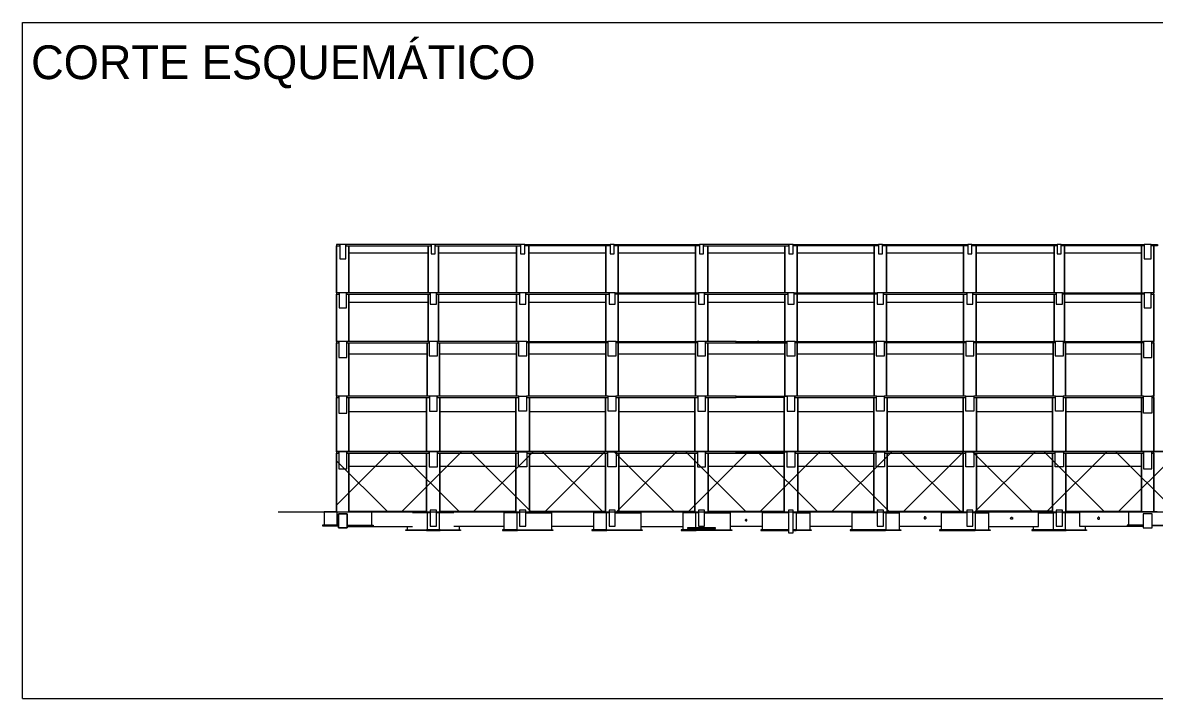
# Model space of a CAD drawing. Header units: metres. Extents: x -22.5 to 67.5, y 0 to 64.7.
# Drawn here: x 55.03 to 61.73, y 38.15 to 42.15 of the extents above; entities that cross this region are included whole.
import ezdxf

# ---------------------------------------------------------------- set-up
doc = ezdxf.new("R2010")
doc.units = ezdxf.units.M
doc.layers.add('XREF PIE 1.100$0$G-ANNO-TTLB', color=7, linetype='Continuous', lineweight=9)
doc.layers.add('XREF PIE 1.100$0$G-IMPT', color=7, linetype='Continuous', lineweight=9)
doc.styles.add('XREF PIE 1.100$0$Franklin Gothic Book', font='FRABK.TTF', dxfattribs={"height": 0.002})
doc.styles.add('XREF PIE 1.100$0$Times New Roman', font='times.ttf', dxfattribs={"height": 0.003})

# ---------------------------------------------------------------- blocks, each defined once
blk = doc.blocks.new('*U6')
at = {"layer": 'XREF PIE 1.100$0$G-IMPT', "lineweight": 20}
h = blk.add_hatch(dxfattribs=at)
h.set_pattern_fill('FP_1', color=256, style=0, pattern_type=2)
h.set_pattern_definition([(45, (-0.4268, -0.31), (-0.00212132, 0.00212132), []), (135, (-0.4268, -0.31), (-0.00212132, -0.00212132), [])])
h.paths.add_polyline_path([(-0.017922, 0.011042), (-0.101413, 0.011042), (-0.101413, 0.01462), (-0.017922, 0.01462)])
at = {"layer": 'XREF PIE 1.100$0$G-ANNO-TTLB', "lineweight": 20}
for p, q in [((-0.12, 0.04), (-0.115, 0.04)), ((-0.12, 0.035652), (-0.12, 0.04))]:
    blk.add_line(p, q, dxfattribs=at)
at = {"layer": 'XREF PIE 1.100$0$G-ANNO-TTLB'}
for p, q in [((-0.017922, 0.01462), (-0.101413, 0.01462)), ((-0.101413, 0.01462), (-0.101413, 0.011042)), ((-0.101413, 0.01462), (-0.017922, 0.01462)), ((-0.017922, 0.011042), (-0.017922, 0.01462)), ((-0.101413, 0.011042), (-0.017922, 0.011042)), ((-0.101413, 0.011042), (-0.017922, 0.011042))]:
    blk.add_line(p, q, dxfattribs=at)
at = {"layer": 'XREF PIE 1.100$0$G-ANNO-TTLB', "insert": (-0.03231, 0.004006), "char_height": 0.003, "width": 0.03703796, "attachment_point": 1, "style": 'XREF PIE 1.100$0$Times New Roman'}
blk.add_mtext('PLANTA BAJA', dxfattribs=at)
blk = doc.blocks.new('XREF PIE 1.100$0$ZUM-TB-XX-PP_PIE DE PLANO - CDL_EC_ALZADO_dwg-1452924-PLANTA BAJA GENERAL')
at = {"layer": 'XREF PIE 1.100$0$G-IMPT'}
for p, q in [((0.001569, 0.016162), (0.006252, 0.016162)), ((0.006863, 0.016162), (0.011485, 0.016162)), ((0.012218, 0.016162), (0.016779, 0.016162)), ((0.017512, 0.016162), (0.022073, 0.016162)), ((0.022805, 0.016162), (0.027367, 0.016162)), ((0.028099, 0.016162), (0.03266, 0.016162)), ((0.033393, 0.016162), (0.037954, 0.016162)), ((0.038687, 0.016162), (0.043309, 0.016162)), ((0.04392, 0.016162), (0.048481, 0.016162)), ((0.001569, 0.013231), (0.006252, 0.013231)), ((0.006863, 0.013231), (0.011485, 0.013231)), ((0.012218, 0.013231), (0.016779, 0.013231)), ((0.017512, 0.013231), (0.022073, 0.013231)), ((0.022805, 0.013231), (0.027367, 0.013231)), ((0.028099, 0.013231), (0.03266, 0.013231)), ((0.033393, 0.013231), (0.037954, 0.013231)), ((0.038687, 0.013231), (0.043309, 0.013231)), ((0.04392, 0.013231), (0.048481, 0.013231)), ((0.024491, 0.010832), (0.025748, 0.010832)), ((0.02584, 0.010832), (0.027489, 0.010832)), ((0.001569, 0.010178), (0.006191, 0.010178)), ((0.006924, 0.010178), (0.011485, 0.010178)), ((0.012218, 0.010178), (0.016779, 0.010178)), ((0.017512, 0.010178), (0.022073, 0.010178)), ((0.022805, 0.010178), (0.027367, 0.010178)), ((0.028099, 0.010178), (0.03266, 0.010178)), ((0.033393, 0.010178), (0.037954, 0.010178)), ((0.038687, 0.010178), (0.043248, 0.010178)), ((0.043981, 0.010178), (0.048481, 0.010178)), ((0.001569, 0.006759), (0.006161, 0.006759)), ((0.006955, 0.006759), (0.011455, 0.006759)), ((0.012248, 0.006759), (0.016748, 0.006759)), ((0.017542, 0.006759), (0.022042, 0.006759)), ((0.022836, 0.006759), (0.027336, 0.006759)), ((0.02813, 0.006759), (0.03263, 0.006759)), ((0.033424, 0.006759), (0.037924, 0.006759)), ((0.038717, 0.006759), (0.043217, 0.006759)), ((0.044011, 0.006759), (0.048481, 0.006759)), ((0.024491, 0.004305), (0.027336, 0.004305)), ((0.001569, 0.003523), (0.006161, 0.003523)), ((0.006955, 0.003523), (0.011455, 0.003523)), ((0.012248, 0.003523), (0.016748, 0.003523)), ((0.017542, 0.003523), (0.022042, 0.003523)), ((0.022836, 0.003523), (0.027336, 0.003523)), ((0.02813, 0.003523), (0.03263, 0.003523)), ((0.033424, 0.003523), (0.037924, 0.003523)), ((0.038717, 0.003523), (0.043217, 0.003523)), ((0.044011, 0.003523), (0.048481, 0.003523)), ((-0.002619, 0.000818), (0.087381, 0.000818)), ((0.00157, 0.000867), (0.006161, 0.000867)), ((0.006204, 0.000763), (0.005331, 0.000763)), ((0.006912, 0.000763), (0.006741, 0.000763)), ((0.006955, 0.000867), (0.011455, 0.000867)), ((0.011668, 0.000763), (0.011516, 0.000763)), ((0.012248, 0.000867), (0.016748, 0.000867)), ((0.016962, 0.000763), (0.016809, 0.000763)), ((0.017542, 0.000867), (0.022042, 0.000867)), ((0.022256, 0.000763), (0.022103, 0.000763)), ((0.02813, 0.000867), (0.03263, 0.000867)), ((0.043968, 0.000763), (0.043797, 0.000763)), ((0.001463, -0.000049), (0.005331, -0.000049)), ((0.005031, -0.000244), (0.005031, -0.000049)), ((0.01074, -0.000049), (0.007785, -0.000049)), ((0.008084, -0.000049), (0.008084, -0.000244)), ((0.016034, -0.000049), (0.013549, -0.000049)), ((0.018843, -0.000049), (0.021328, -0.000049)), ((0.022103, -0.000244), (0.022103, -0.000153)), ((0.026035, -0.000049), (0.024137, -0.000049)), ((0.031329, -0.000049), (0.028844, -0.000049)), ((0.036623, -0.000049), (0.034138, -0.000049)), ((0.042088, -0.000244), (0.042088, -0.000049)), ((0.045141, -0.000049), (0.045141, -0.000244))]:
    blk.add_line(p, q, dxfattribs=at)
at = {"layer": 'XREF PIE 1.100$0$G-IMPT', "flags": 128}
for points in [[(0.00102, 0.016571), (0.00102, 0.016651), (0.000837, 0.016651), (0.000837, 0.016571)], [(0.000837, 0.013781), (0.000837, 0.016571)], [(0.001386, 0.015796), (0.001386, 0.016651), (0.00102, 0.016651), (0.00102, 0.015796)], [(0.006436, 0.016651), (0.001386, 0.016651), (0.001386, 0.016571), (0.006436, 0.016571)], [(0.001569, 0.016571), (0.001569, 0.013781)], [(0.006252, 0.013781), (0.006252, 0.016571)], [(0.00668, 0.016101), (0.00668, 0.016651), (0.006436, 0.016651), (0.006436, 0.016101)], [(0.011729, 0.016651), (0.00668, 0.016651), (0.00668, 0.016571), (0.011729, 0.016571)], [(0.006863, 0.016571), (0.006863, 0.013781)], [(0.011485, 0.013781), (0.011485, 0.016571)], [(0.017023, 0.016651), (0.017023, 0.016571), (0.011974, 0.016571), (0.011974, 0.016651), (0.011729, 0.016651), (0.011729, 0.016101), (0.011974, 0.016101), (0.011974, 0.016651)], [(0.012218, 0.013781), (0.012218, 0.016571)], [(0.016779, 0.013781), (0.016779, 0.016571)], [(0.022317, 0.016651), (0.022317, 0.016571), (0.017267, 0.016571), (0.017267, 0.016651), (0.017023, 0.016651), (0.017023, 0.016101), (0.017267, 0.016101), (0.017267, 0.016651)], [(0.017512, 0.013781), (0.017512, 0.016571)], [(0.022073, 0.013781), (0.022073, 0.016571)], [(0.022561, 0.016101), (0.022561, 0.016651), (0.022317, 0.016651), (0.022317, 0.016101)], [(0.027611, 0.016651), (0.022561, 0.016651), (0.022561, 0.016571), (0.027611, 0.016571)], [(0.022805, 0.013781), (0.022805, 0.016571)], [(0.027367, 0.013781), (0.027367, 0.016571)], [(0.032905, 0.016651), (0.032905, 0.016571), (0.027855, 0.016571), (0.027855, 0.016651), (0.027611, 0.016651), (0.027611, 0.016101), (0.027855, 0.016101), (0.027855, 0.016651)], [(0.028099, 0.013781), (0.028099, 0.016571)], [(0.03266, 0.013781), (0.03266, 0.016571)], [(0.038198, 0.016651), (0.038198, 0.016571), (0.033149, 0.016571), (0.033149, 0.016651), (0.032905, 0.016651), (0.032905, 0.016101), (0.033149, 0.016101), (0.033149, 0.016651)], [(0.033393, 0.013781), (0.033393, 0.016571)], [(0.037954, 0.013781), (0.037954, 0.016571)], [(0.043492, 0.016651), (0.043492, 0.016571), (0.038443, 0.016571), (0.038443, 0.016651), (0.038198, 0.016651), (0.038198, 0.016101), (0.038443, 0.016101), (0.038443, 0.016651)], [(0.038687, 0.013781), (0.038687, 0.016571)], [(0.043309, 0.013781), (0.043309, 0.016571)], [(0.048633, 0.016651), (0.048633, 0.016571), (0.043736, 0.016571), (0.043736, 0.016651), (0.043492, 0.016651), (0.043492, 0.016101), (0.043736, 0.016101), (0.043736, 0.016651)], [(0.04392, 0.016571), (0.04392, 0.013781)], [(0.048481, 0.013781), (0.048481, 0.016571)], [(0.049427, 0.016651), (0.049427, 0.016571), (0.049061, 0.016571), (0.049061, 0.016651), (0.048633, 0.016651), (0.048633, 0.015796), (0.049061, 0.015796), (0.049061, 0.016651)], [(0.049213, 0.016571), (0.049213, 0.013781), (0.049061, 0.013781), (0.048633, 0.013781), (0.048633, 0.012896), (0.049061, 0.012896), (0.049061, 0.013781), (0.049061, 0.013702), (0.049213, 0.013702), (0.049213, 0.013781)], [(0.000989, 0.013702), (0.000989, 0.013781), (0.000837, 0.013781), (0.000837, 0.013702)], [(0.000837, 0.010911), (0.000837, 0.013702)], [(0.001417, 0.012896), (0.001417, 0.013781), (0.000989, 0.013781), (0.000989, 0.012896)], [(0.006375, 0.013781), (0.001417, 0.013781), (0.001417, 0.013702), (0.006375, 0.013702)], [(0.001569, 0.013702), (0.001569, 0.010911)], [(0.006252, 0.010911), (0.006252, 0.013702)], [(0.006741, 0.013109), (0.006741, 0.013781), (0.006375, 0.013781), (0.006375, 0.013109)], [(0.011668, 0.013781), (0.006741, 0.013781), (0.006741, 0.013702), (0.011668, 0.013702)], [(0.006863, 0.013702), (0.006863, 0.010911)], [(0.011485, 0.010911), (0.011485, 0.013702)], [(0.016962, 0.013781), (0.012035, 0.013781), (0.011668, 0.013781), (0.011668, 0.013109), (0.012035, 0.013109), (0.012035, 0.013781), (0.012035, 0.013702), (0.016962, 0.013702)], [(0.012218, 0.010911), (0.012218, 0.013702)], [(0.016779, 0.010911), (0.016779, 0.013702)], [(0.022256, 0.013781), (0.022256, 0.013702), (0.017328, 0.013702), (0.017328, 0.013781), (0.016962, 0.013781), (0.016962, 0.013109), (0.017328, 0.013109), (0.017328, 0.013781)], [(0.017512, 0.010911), (0.017512, 0.013702)], [(0.022073, 0.010911), (0.022073, 0.013702)], [(0.022622, 0.013109), (0.022622, 0.013781), (0.022256, 0.013781), (0.022256, 0.013109)], [(0.02755, 0.013781), (0.022622, 0.013781), (0.022622, 0.013702), (0.02755, 0.013702)], [(0.022805, 0.010911), (0.022805, 0.013702)], [(0.027367, 0.010911), (0.027367, 0.013702)], [(0.032844, 0.013781), (0.032844, 0.013702), (0.027916, 0.013702), (0.027916, 0.013781), (0.02755, 0.013781), (0.02755, 0.013109), (0.027916, 0.013109), (0.027916, 0.013781)], [(0.028099, 0.010911), (0.028099, 0.013702)], [(0.03266, 0.010911), (0.03266, 0.013702)], [(0.038137, 0.013781), (0.03321, 0.013781), (0.032844, 0.013781), (0.032844, 0.013109), (0.03321, 0.013109), (0.03321, 0.013781), (0.03321, 0.013702), (0.038137, 0.013702)], [(0.033393, 0.010911), (0.033393, 0.013702)], [(0.037954, 0.010911), (0.037954, 0.013702)], [(0.043431, 0.013781), (0.038504, 0.013781), (0.038137, 0.013781), (0.038137, 0.013109), (0.038504, 0.013109), (0.038504, 0.013781), (0.038504, 0.013702), (0.043431, 0.013702)], [(0.038687, 0.010911), (0.038687, 0.013702)], [(0.043309, 0.010911), (0.043309, 0.013702)], [(0.048633, 0.013781), (0.048633, 0.013702), (0.043797, 0.013702), (0.043797, 0.013781), (0.043431, 0.013781), (0.043431, 0.013109), (0.043797, 0.013109), (0.043797, 0.013781)], [(0.04392, 0.013702), (0.04392, 0.010911)], [(0.048481, 0.010911), (0.048481, 0.013702)], [(0.000959, 0.010832), (0.000959, 0.010911), (0.000837, 0.010911), (0.000837, 0.010832)], [(0.000837, 0.007675), (0.000837, 0.010832)], [(0.001447, 0.009965), (0.001447, 0.010911), (0.000959, 0.010911), (0.000959, 0.009965)], [(0.006313, 0.010911), (0.001447, 0.010911), (0.001447, 0.010832), (0.006313, 0.010832)], [(0.001569, 0.010832), (0.001569, 0.007675)], [(0.006191, 0.007675), (0.006191, 0.010832)], [(0.006802, 0.010056), (0.006802, 0.010911), (0.006313, 0.010911), (0.006313, 0.010056)], [(0.011607, 0.010911), (0.006802, 0.010911), (0.006802, 0.010832), (0.011607, 0.010832)], [(0.006924, 0.010832), (0.006924, 0.007675)], [(0.011485, 0.007675), (0.011485, 0.010832)], [(0.016901, 0.010911), (0.016901, 0.010832), (0.012096, 0.010832), (0.012096, 0.010911), (0.011607, 0.010911), (0.011607, 0.010056), (0.012096, 0.010056), (0.012096, 0.010911)], [(0.012218, 0.007675), (0.012218, 0.010832)], [(0.016779, 0.007675), (0.016779, 0.010832)], [(0.022195, 0.010911), (0.022195, 0.010832), (0.01739, 0.010832), (0.01739, 0.010911), (0.016901, 0.010911), (0.016901, 0.010056), (0.01739, 0.010056), (0.01739, 0.010911)], [(0.017512, 0.007675), (0.017512, 0.010832)], [(0.022073, 0.007675), (0.022073, 0.010832)], [(0.022683, 0.010056), (0.022683, 0.010911), (0.022195, 0.010911), (0.022195, 0.010056)], [(0.022805, 0.007675), (0.022805, 0.010832)], [(0.027367, 0.007675), (0.027367, 0.010832)], [(0.032782, 0.010911), (0.032782, 0.010832), (0.027977, 0.010832), (0.027977, 0.010911), (0.027489, 0.010911), (0.027489, 0.010056), (0.027977, 0.010056), (0.027977, 0.010911)], [(0.028099, 0.007675), (0.028099, 0.010832)], [(0.03266, 0.007675), (0.03266, 0.010832)], [(0.038076, 0.010911), (0.038076, 0.010832), (0.033271, 0.010832), (0.033271, 0.010911), (0.032782, 0.010911), (0.032782, 0.010056), (0.033271, 0.010056), (0.033271, 0.010911)], [(0.033393, 0.007675), (0.033393, 0.010832)], [(0.037954, 0.007675), (0.037954, 0.010832)], [(0.04337, 0.010911), (0.04337, 0.010832), (0.038565, 0.010832), (0.038565, 0.010911), (0.038076, 0.010911), (0.038076, 0.010056), (0.038565, 0.010056), (0.038565, 0.010911)], [(0.038687, 0.007675), (0.038687, 0.010832)], [(0.043248, 0.007675), (0.043248, 0.010832)], [(0.048603, 0.010911), (0.048603, 0.010832), (0.043859, 0.010832), (0.043859, 0.010911), (0.04337, 0.010911), (0.04337, 0.010056), (0.043859, 0.010056), (0.043859, 0.010911)], [(0.043981, 0.010832), (0.043981, 0.007675)], [(0.048481, 0.007675), (0.048481, 0.010832)], [(0.049213, 0.010832), (0.049213, 0.007675)], [(0.000959, 0.007596), (0.000959, 0.007675), (0.000837, 0.007675), (0.000837, 0.007596)], [(0.000837, 0.004378), (0.000837, 0.007596)], [(0.001447, 0.006668), (0.001447, 0.007675), (0.000959, 0.007675), (0.000959, 0.006668)], [(0.006329, 0.007675), (0.001447, 0.007675), (0.001447, 0.007596), (0.006329, 0.007596)], [(0.001569, 0.007596), (0.001569, 0.004378)], [(0.006161, 0.004378), (0.006161, 0.007596)], [(0.006787, 0.00679), (0.006787, 0.007675), (0.006329, 0.007675), (0.006329, 0.00679)], [(0.01208, 0.007675), (0.01208, 0.00679), (0.011623, 0.00679), (0.011623, 0.007675), (0.006787, 0.007675), (0.006787, 0.007596), (0.011623, 0.007596), (0.011623, 0.007675)], [(0.006955, 0.007596), (0.006955, 0.004378)], [(0.011455, 0.004378), (0.011455, 0.007596)], [(0.017374, 0.007675), (0.017374, 0.00679), (0.016916, 0.00679), (0.016916, 0.007675), (0.01208, 0.007675), (0.01208, 0.007596), (0.016916, 0.007596), (0.016916, 0.007675)], [(0.012248, 0.004378), (0.012248, 0.007596)], [(0.016748, 0.004378), (0.016748, 0.007596)], [(0.02221, 0.007675), (0.017374, 0.007675), (0.017374, 0.007596), (0.02221, 0.007596)], [(0.017542, 0.004378), (0.017542, 0.007596)], [(0.022042, 0.004378), (0.022042, 0.007596)], [(0.022668, 0.00679), (0.022668, 0.007675), (0.02221, 0.007675), (0.02221, 0.00679)], [(0.022836, 0.004378), (0.022836, 0.007596)], [(0.027962, 0.007675), (0.027504, 0.007675), (0.027504, 0.00679), (0.027962, 0.00679)], [(0.033256, 0.007675), (0.033256, 0.00679), (0.032798, 0.00679), (0.032798, 0.007675), (0.027962, 0.007675), (0.027962, 0.007596), (0.032798, 0.007596), (0.032798, 0.007675)], [(0.02813, 0.004378), (0.02813, 0.007596)], [(0.03263, 0.004378), (0.03263, 0.007596)], [(0.038549, 0.007675), (0.038549, 0.00679), (0.038092, 0.00679), (0.038092, 0.007675), (0.033256, 0.007675), (0.033256, 0.007596), (0.038092, 0.007596), (0.038092, 0.007675)], [(0.033424, 0.004378), (0.033424, 0.007596)], [(0.037924, 0.004378), (0.037924, 0.007596)], [(0.043843, 0.007675), (0.043843, 0.00679), (0.043385, 0.00679), (0.043385, 0.007675), (0.038549, 0.007675), (0.038549, 0.007596), (0.043385, 0.007596), (0.043385, 0.007675)], [(0.038717, 0.004378), (0.038717, 0.007596)], [(0.043217, 0.004378), (0.043217, 0.007596)], [(0.049091, 0.007675), (0.049091, 0.006668), (0.048603, 0.006668), (0.048603, 0.007675), (0.043843, 0.007675), (0.043843, 0.007596), (0.048603, 0.007596), (0.048603, 0.007675)], [(0.044011, 0.007596), (0.044011, 0.004378)], [(0.048481, 0.004378), (0.048481, 0.007596)], [(0.049213, 0.007675), (0.049091, 0.007675), (0.049091, 0.007596), (0.049213, 0.007596)], [(0.049213, 0.007596), (0.049213, 0.004378)], [(0.000959, 0.004305), (0.000959, 0.004378), (0.000837, 0.004378), (0.000837, 0.004305)], [(0.000837, 0.000824), (0.000837, 0.004305)], [(0.001447, 0.00337), (0.001447, 0.004378), (0.000959, 0.004378), (0.000959, 0.00337)], [(0.006313, 0.004378), (0.001447, 0.004378), (0.001447, 0.004305), (0.006313, 0.004305)], [(0.001569, 0.004305), (0.001569, 0.000824)], [(0.006161, 0.000763), (0.006161, 0.004305)], [(0.006802, 0.003493), (0.006802, 0.004378), (0.006313, 0.004378), (0.006313, 0.003493)], [(0.012096, 0.004378), (0.012096, 0.003493), (0.011607, 0.003493), (0.011607, 0.004378), (0.006802, 0.004378), (0.006802, 0.004305), (0.011607, 0.004305), (0.011607, 0.004378)], [(0.006955, 0.004305), (0.006955, 0.000763)], [(0.011455, 0.000763), (0.011455, 0.004305)], [(0.01739, 0.004378), (0.01739, 0.003493), (0.016901, 0.003493), (0.016901, 0.004378), (0.012096, 0.004378), (0.012096, 0.004305), (0.016901, 0.004305), (0.016901, 0.004378)], [(0.012248, 0.000763), (0.012248, 0.004305)], [(0.016748, 0.000763), (0.016748, 0.004305)], [(0.022195, 0.004378), (0.01739, 0.004378), (0.01739, 0.004305), (0.022195, 0.004305)], [(0.017542, 0.000763), (0.017542, 0.004305)], [(0.022042, 0.000763), (0.022042, 0.004305)], [(0.022683, 0.003493), (0.022683, 0.004378), (0.022195, 0.004378), (0.022195, 0.003493)], [(0.033271, 0.004378), (0.033271, 0.003493), (0.032782, 0.003493), (0.032782, 0.004378), (0.027977, 0.004378), (0.027977, 0.004305), (0.032782, 0.004305), (0.032782, 0.004378)], [(0.02813, 0.000763), (0.02813, 0.004305)], [(0.03263, 0.000763), (0.03263, 0.004305)], [(0.038565, 0.004378), (0.038565, 0.003493), (0.038076, 0.003493), (0.038076, 0.004378), (0.033271, 0.004378), (0.033271, 0.004305), (0.038076, 0.004305), (0.038076, 0.004378)], [(0.037924, 0.000763), (0.037924, 0.004305)], [(0.043859, 0.004378), (0.043859, 0.003493), (0.04337, 0.003493), (0.04337, 0.004378), (0.038565, 0.004378), (0.038565, 0.004305), (0.04337, 0.004305), (0.04337, 0.004378)], [(0.043217, 0.000763), (0.043217, 0.004305)], [(0.049091, 0.004378), (0.048603, 0.004378), (0.043859, 0.004378), (0.043859, 0.004305), (0.048603, 0.004305), (0.048603, 0.004378), (0.048603, 0.00337), (0.049091, 0.00337)], [(0.048481, 0.000824), (0.048481, 0.004305)], [(0.049213, 0.004378), (0.049091, 0.004378), (0.049091, 0.004305), (0.049213, 0.004305)], [(0.049213, 0.004305), (0.049213, 0.000824)], [(0.006741, 0.000928), (0.006375, 0.000928), (0.006375, -0.000018), (0.006741, -0.000018)], [(0.012035, 0.000928), (0.011668, 0.000928), (0.011668, -0.000018), (0.012035, -0.000018)], [(0.017328, 0.000928), (0.016962, 0.000928), (0.016962, -0.000018), (0.017328, -0.000018)], [(0.022622, 0.000928), (0.022256, 0.000928), (0.022256, -0.000018), (0.022622, -0.000018)], [(0.02787, 0.000928), (0.027596, 0.000928), (0.027596, -0.000415), (0.02787, -0.000415)], [(0.03321, 0.000928), (0.032844, 0.000928), (0.032844, -0.000018), (0.03321, -0.000018)], [(0.038504, 0.000928), (0.038137, 0.000928), (0.038137, -0.000018), (0.038504, -0.000018)], [(0.043797, 0.000928), (0.043431, 0.000928), (0.043431, -0.000018), (0.043797, -0.000018)], [(0.049107, 0.000702), (0.048588, 0.000702), (0.048588, -0.000122), (0.049107, -0.000122)], [(0.04085, 0.000473), (0.040856, 0.000458), (0.040858, 0.000442), (0.040856, 0.000427), (0.04085, 0.000412), (0.04084, 0.000399), (0.040828, 0.00039), (0.040813, 0.000383), (0.040797, 0.000381), (0.040781, 0.000383), (0.040767, 0.00039), (0.040754, 0.000399), (0.040744, 0.000412), (0.040738, 0.000427), (0.040736, 0.000442), (0.040738, 0.000458), (0.040744, 0.000473), (0.040754, 0.000486), (0.040767, 0.000495), (0.040781, 0.000501), (0.040797, 0.000504), (0.040813, 0.000501), (0.040828, 0.000495), (0.04084, 0.000486)], [(0.010649, -0.000275), (0.01154, -0.000275), (0.01154, -0.000244), (0.010649, -0.000244)], [(0.015942, -0.000275), (0.016834, -0.000275), (0.016834, -0.000244), (0.015942, -0.000244)], [(0.021236, -0.000275), (0.022128, -0.000275), (0.022128, -0.000244), (0.021236, -0.000244)], [(0.023263, -0.000153), (0.023263, -0.000122), (0.021615, -0.000122), (0.021615, -0.000153)], [(0.031238, -0.000275), (0.033338, -0.000275), (0.033338, -0.000244), (0.031238, -0.000244)], [(0.036531, -0.000275), (0.038632, -0.000275), (0.038632, -0.000244), (0.036531, -0.000244)]]:
    blk.add_lwpolyline(points, close=True, dxfattribs=at)
for points in [[(0.049213, 0.013702), (0.049213, 0.010911), (0.049091, 0.010911), (0.048603, 0.010911), (0.048603, 0.009965), (0.049091, 0.009965), (0.049091, 0.010911), (0.049091, 0.010832), (0.049213, 0.010832), (0.049213, 0.010911), (0.049213, 0.013702)], [(0.024491, 0.010911), (0.022683, 0.010911), (0.022683, 0.010832), (0.024491, 0.010832), (0.024491, 0.010911), (0.025748, 0.010911)], [(0.02584, 0.010911), (0.025748, 0.010911), (0.025748, 0.010832), (0.02584, 0.010832), (0.02584, 0.010911), (0.027489, 0.010911)], [(0.027336, 0.007596), (0.02449, 0.007596), (0.024491, 0.007596), (0.024491, 0.007675), (0.022668, 0.007675), (0.022668, 0.007596), (0.02449, 0.007596), (0.02449, 0.007675), (0.024491, 0.007675), (0.027336, 0.007675), (0.027336, 0.004378), (0.027489, 0.004378), (0.027489, 0.003493), (0.027977, 0.003493), (0.027977, 0.004378), (0.027489, 0.004378), (0.027336, 0.004378), (0.027336, 0.007675), (0.027504, 0.007675), (0.027336, 0.007675)], [(0.024491, 0.004378), (0.022683, 0.004378), (0.022683, 0.004305), (0.024491, 0.004305), (0.024491, 0.004378), (0.027336, 0.004378), (0.027489, 0.004378), (0.027336, 0.004378), (0.027336, 0.000763), (0.027336, 0.004378)], [(0.022836, 0.000763), (0.022836, 0.004305), (0.022836, 0.000763), (0.022836, 0.000867), (0.027336, 0.000867)], [(0.033424, 0.000763), (0.033424, 0.004305), (0.033424, 0.000763), (0.033424, 0.000867), (0.037924, 0.000867)], [(0.043217, 0.000867), (0.038717, 0.000867), (0.038717, 0.000763), (0.038717, 0.004305), (0.038717, 0.000763)], [(0.044011, 0.000763), (0.044011, 0.004305), (0.044011, 0.000763), (0.044011, 0.000867), (0.048481, 0.000867)], [(0.000867, 0.000824), (0.000092, 0.000824), (0.000092, 0.000031)], [(0.000867, 0.000031), (0.000867, 0.000824), (0.0029, 0.000824), (0.0029, 0.000031)], [(0.000944, 0.000179), (0.000944, 0.000183), (0.000944, 0.000188), (0.000944, 0.000176), (0.000944, 0.000031), (0.000944, 0.000011), (0.000944, -0.000122), (0.000944, 0.000011), (0.000944, 0.000031), (0.000944, 0.000176), (0.000944, 0.000179), (0.000944, 0.000183), (0.000944, 0.000188), (0.000944, 0.000194), (0.000944, 0.0002), (0.000944, 0.000551), (0.000944, 0.000556), (0.000944, 0.000562), (0.000944, 0.000568), (0.000944, 0.000574), (0.000944, 0.000579), (0.000944, 0.000582), (0.000944, 0.000585), (0.000944, 0.000702), (0.001047, 0.000702), (0.001463, 0.000702), (0.001463, 0.000549), (0.001463, 0.000547), (0.001463, 0.000543), (0.001463, 0.000537), (0.001463, 0.00053), (0.001463, 0.000523), (0.001463, 0.000515), (0.001463, 0.000508), (0.001463, 0.000248), (0.001463, 0.00024), (0.001463, 0.000233), (0.001463, 0.000227), (0.001463, 0.000222), (0.001463, 0.00022), (0.001463, 0.000031), (0.001463, -0.000041), (0.001463, -0.000122), (0.001151, -0.000122), (0.000944, -0.000122), (0.001151, -0.000122), (0.001463, -0.000122), (0.001463, -0.000041), (0.001463, 0.000031), (0.001463, 0.00022), (0.001463, 0.000227), (0.001463, 0.000233), (0.001463, 0.000222), (0.001463, 0.00024), (0.001463, 0.000248), (0.001463, 0.000508), (0.001463, 0.000523), (0.001463, 0.00053), (0.001463, 0.000537), (0.001463, 0.000547), (0.001463, 0.000549), (0.001463, 0.000543), (0.001463, 0.000702), (0.001047, 0.000702), (0.000944, 0.000702), (0.000944, 0.000702), (0.000944, 0.000031), (0.000944, 0.000702), (0.000944, 0.000585), (0.000944, 0.000582), (0.000944, 0.000579), (0.000944, 0.000574), (0.000944, 0.000568), (0.000944, 0.000562), (0.000944, 0.000556), (0.000944, 0.000551), (0.000944, 0.000194), (0.000944, 0.0002), (0.000944, 0.000194)], [(0.006375, 0.000763), (0.006204, 0.000763), (0.006204, -0.000244)], [(0.007785, 0.000763), (0.006912, 0.000763), (0.006912, -0.000244)], [(0.011516, -0.000244), (0.011516, 0.000763), (0.01074, 0.000763), (0.01074, -0.000244)], [(0.012035, 0.000763), (0.013549, 0.000763), (0.013549, -0.000244)], [(0.016809, -0.000244), (0.016809, 0.000763), (0.016034, 0.000763), (0.016034, -0.000244)], [(0.017328, 0.000763), (0.018843, 0.000763), (0.018843, -0.000244)], [(0.022103, -0.000122), (0.022103, 0.000763), (0.021328, 0.000763), (0.021328, -0.000244)], [(0.022622, 0.000763), (0.024137, 0.000763), (0.024137, -0.000244)], [(0.027596, 0.000763), (0.026035, 0.000763), (0.026035, -0.000244)], [(0.028069, -0.000244), (0.028069, 0.000763), (0.02787, 0.000763)], [(0.028069, 0.000763), (0.028844, 0.000763), (0.028844, -0.000244)], [(0.032844, 0.000763), (0.031329, 0.000763), (0.031329, -0.000244)], [(0.033363, -0.000244), (0.033363, 0.000763), (0.03321, 0.000763)], [(0.033363, 0.000763), (0.034138, 0.000763), (0.034138, -0.000244)], [(0.038137, 0.000763), (0.036623, 0.000763), (0.036623, -0.000244)], [(0.038656, -0.000244), (0.038656, 0.000763), (0.038504, 0.000763)], [(0.038656, 0.000763), (0.039432, 0.000763), (0.039432, -0.000244)], [(0.039432, -0.000049), (0.042387, -0.000049), (0.042387, 0.000763), (0.04326, 0.000763)], [(0.043431, 0.000763), (0.04326, 0.000763), (0.04326, -0.000244)], [(0.048588, -0.000049), (0.044842, -0.000049), (0.044842, 0.000101), (0.044842, 0.000763), (0.043968, 0.000763), (0.043968, -0.000244)], [(0.049412, 0.000824), (0.047717, 0.000824), (0.047717, 0.000031)], [(0.000892, 0.000031), (0, 0.000031), (0, 0), (0.000892, 0), (0.000892, 0.000031), (0.000944, 0.000031)], [(0.000943, -0.000049), (0.000943, 0), (0.000943, -0.000049), (0.000944, -0.000122), (0.000943, -0.000122), (0.000943, -0.000049), (0.000943, 0), (0.000892, 0)], [(0.000944, 0.000397), (0.000944, 0.00042), (0.000944, 0.00042), (0.000944, 0.000437), (0.000944, 0.000441), (0.000944, 0.000443), (0.000944, 0.000441), (0.000944, 0.000437), (0.000944, 0.000429), (0.000944, 0.00042), (0.000944, 0.000409), (0.000944, 0.000397), (0.000944, 0.000385), (0.000944, 0.000374), (0.000944, 0.000365), (0.000944, 0.000385), (0.000944, 0.000365), (0.000944, 0.000353), (0.000944, 0.000351), (0.000944, 0.000353), (0.000944, 0.000357), (0.000944, 0.000351), (0.000944, 0.000365)], [(0.001463, 0.000031), (0.002992, 0.000031), (0.002992, 0), (0.001463, 0)], [(0.025097, 0.000378), (0.025073, 0.000378), (0.025053, 0.000366), (0.025073, 0.000378), (0.025062, 0.000373), (0.025053, 0.000366), (0.025046, 0.000357), (0.025041, 0.000346), (0.025039, 0.000334), (0.025041, 0.000322), (0.025046, 0.000311), (0.025053, 0.000301), (0.025062, 0.000294), (0.025073, 0.000289), (0.025085, 0.000288), (0.025062, 0.000294), (0.025046, 0.000311), (0.025039, 0.000334), (0.025046, 0.000357)], [(0.025097, 0.000289), (0.025118, 0.000301), (0.025129, 0.000322), (0.025129, 0.000346), (0.025125, 0.000357), (0.025108, 0.000373), (0.025125, 0.000357)], [(0.035703, 0.000519), (0.035688, 0.000525), (0.035672, 0.000527), (0.035656, 0.000525), (0.035641, 0.000519), (0.035619, 0.000497), (0.035613, 0.000482), (0.035611, 0.000466), (0.035613, 0.00045), (0.035619, 0.000436), (0.035641, 0.000413), (0.035656, 0.000407), (0.035672, 0.000405), (0.035688, 0.000407), (0.035703, 0.000413), (0.035725, 0.000436), (0.035731, 0.00045), (0.035733, 0.000466), (0.035731, 0.000482), (0.035725, 0.000497), (0.035715, 0.000509)], [(0.045974, 0.000497), (0.045959, 0.000503), (0.045943, 0.000505), (0.045927, 0.000503), (0.045912, 0.000497), (0.04589, 0.000474), (0.045884, 0.000459), (0.045882, 0.000444), (0.045884, 0.000428), (0.04589, 0.000413), (0.0459, 0.0004), (0.045912, 0.000391), (0.045927, 0.000385), (0.045943, 0.000383), (0.045959, 0.000385), (0.045974, 0.000391), (0.045986, 0.0004), (0.045996, 0.000413), (0.046002, 0.000428), (0.046004, 0.000444), (0.046002, 0.000459), (0.045996, 0.000474), (0.045986, 0.000487)], [(0.048588, 0.000031), (0.047626, 0.000031), (0.047626, 0), (0.048588, 0)], [(0.049107, 0.000031), (0.050862, 0.000031), (0.050862, 0), (0.049107, 0)], [(0.006965, -0.000244), (0.006151, -0.000244), (0.006151, -0.000275), (0.00494, -0.000275), (0.00494, -0.000244), (0.006151, -0.000244)], [(0.006151, -0.000275), (0.006965, -0.000275), (0.006965, -0.000244), (0.008176, -0.000244), (0.008176, -0.000275), (0.006965, -0.000275)], [(0.01154, -0.000244), (0.013641, -0.000244), (0.013641, -0.000275), (0.01154, -0.000275)], [(0.016834, -0.000244), (0.018934, -0.000244), (0.018934, -0.000275), (0.016834, -0.000275)], [(0.022128, -0.000244), (0.024228, -0.000244), (0.024228, -0.000275), (0.022128, -0.000275)], [(0.027596, -0.000244), (0.025944, -0.000244), (0.025944, -0.000275), (0.027596, -0.000275)], [(0.02787, -0.000275), (0.028044, -0.000275), (0.028044, -0.000244), (0.02787, -0.000244)], [(0.028044, -0.000244), (0.028936, -0.000244), (0.028936, -0.000275), (0.028044, -0.000275)], [(0.033338, -0.000244), (0.03423, -0.000244), (0.03423, -0.000275), (0.033338, -0.000275)], [(0.038632, -0.000244), (0.039523, -0.000244), (0.039523, -0.000275), (0.038632, -0.000275)], [(0.043207, -0.000244), (0.041996, -0.000244), (0.041996, -0.000275), (0.043207, -0.000275), (0.044021, -0.000275), (0.044021, -0.000244), (0.045232, -0.000244), (0.045232, -0.000275), (0.044021, -0.000275)], [(0.044021, -0.000244), (0.043207, -0.000244), (0.043207, -0.000275)]]:
    blk.add_lwpolyline(points, dxfattribs=at)
blk = doc.blocks.new('XREF PIE 1.100$0$ZUM-TB-XX-PP_PIE DE PLANO - ZUM_TB_PP_XX__PIE DE PLANO 90x60cm-1443826-PLANTA BAJA GENERAL')
at = {"layer": 'XREF PIE 1.100$0$G-ANNO-TTLB', "lineweight": 13}
for p, q in [((0.3068, 0.375), (0.4268, 0.375)), ((0.3068, 0.335), (0.3068, 0.375)), ((0.3068, 0.335), (0.4268, 0.335))]:
    blk.add_line(p, q, dxfattribs=at)
blk.add_blockref('XREF PIE 1.100$0$ZUM-TB-XX-PP_PIE DE PLANO - CDL_EC_ALZADO_dwg-1452924-PLANTA BAJA GENERAL', (0.32455, 0.345218))
at = {"layer": 'XREF PIE 1.100$0$G-ANNO-TTLB', "insert": (0.3073, 0.373656), "char_height": 0.002, "width": 0.03351054, "attachment_point": 1, "style": 'XREF PIE 1.100$0$Franklin Gothic Book'}
blk.add_mtext('CORTE ESQUEMÁTICO', dxfattribs=at)

msp = doc.modelspace()

# ---------------------------------------------------------------- block references
at = {"xscale": 99.99999999999999, "yscale": 99.99999999999999, "zscale": 99.99999999999999}
msp.add_blockref('*U6', (67.0324, 38.1527), dxfattribs=at)

# ---------------------------------------------------------------- next in the draw order: block references
at = {"layer": 'XREF PIE 1.100$0$G-ANNO-TTLB', "xscale": 100.0000000000004, "yscale": 100.0000000000004, "zscale": 100.0000000000004}
msp.add_blockref('XREF PIE 1.100$0$ZUM-TB-XX-PP_PIE DE PLANO - ZUM_TB_PP_XX__PIE DE PLANO 90x60cm-1443826-PLANTA BAJA GENERAL', (24.3524, 4.6527), dxfattribs=at)

doc.saveas('drawing.dxf')
